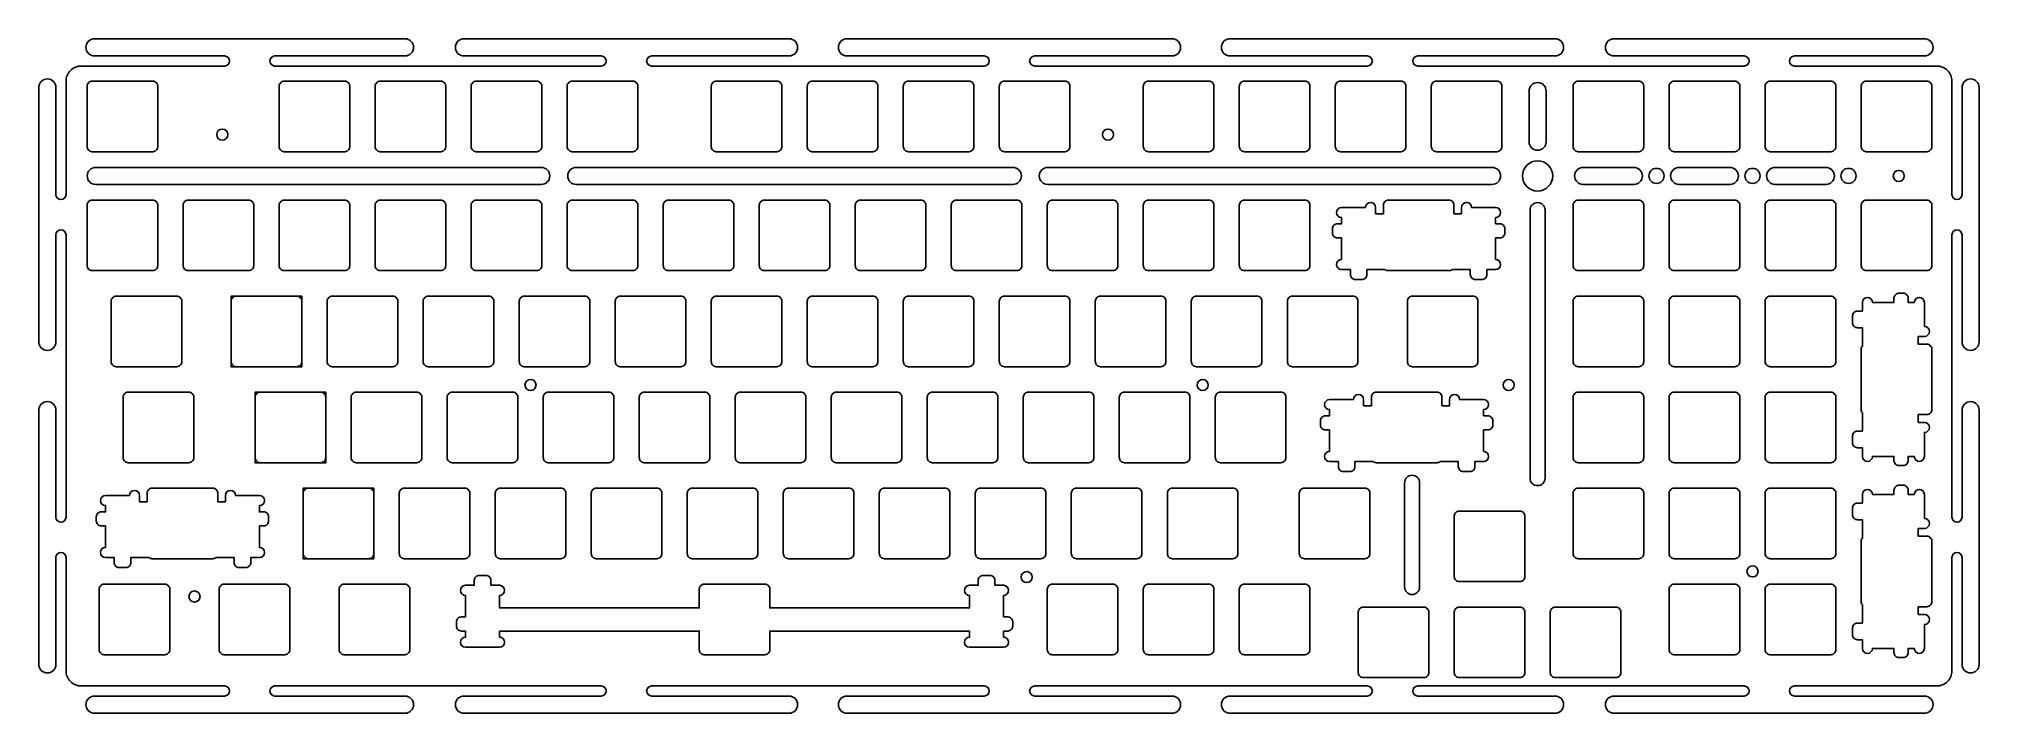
# Model space of a CAD drawing. Header units: millimetres. Extents: x 67 to 452, y 78 to 211.
import ezdxf

# ---------------------------------------------------------------- set-up
doc = ezdxf.new("R2010")
doc.units = ezdxf.units.MM

msp = doc.modelspace()

# ---------------------------------------------------------------- linework, layer by layer
for p, q in [((362.43, 201.08), (362.43, 191.03)), ((365.83, 201.08), (365.83, 191.03)), ((166.45, 185.95), (78.05, 185.95)), ((260.01, 185.95), (173.4, 185.95)), ((355.08, 185.95), (266.96, 185.95)), ((373.18, 185.95), (383.23, 185.95)), ((392.23, 185.95), (402.28, 185.95)), ((421.33, 185.95), (411.28, 185.95)), ((166.45, 182.55), (78.05, 182.55)), ((260.01, 182.55), (173.4, 182.55)), ((355.08, 182.55), (266.96, 182.55)), ((373.18, 182.55), (383.23, 182.55)), ((402.28, 182.55), (392.23, 182.55)), ((411.28, 182.55), (421.33, 182.55)), ((337.73, 102.7), (337.73, 123.35)), ((340.73, 102.7), (340.73, 123.35))]:
    msp.add_line(p, q)
for points in [[(103.6, 206.05, 1), (103.6, 208.05), (77.8, 208.05, -1), (77.8, 211.45), (139.4, 211.45, -1), (139.4, 208.05), (113.6, 208.05, 1), (113.6, 206.05), (178.35, 206.05, 1), (178.35, 208.05)], [(254.35, 208.05, -1), (254.35, 206.05), (188.35, 206.05, -1), (188.35, 208.05), (215.6, 208.05, 1), (215.6, 211.45), (151.1, 211.45, 1), (151.1, 208.05), (178.35, 208.05)], [(330.35, 208.05, -1), (330.35, 206.05), (264.35, 206.05, -1), (264.35, 208.05), (291.6, 208.05, 1), (291.6, 211.45), (227.1, 211.45, 1), (227.1, 208.05), (254.35, 208.05)], [(405.1, 208.05, -1), (405.1, 206.05), (340.35, 206.05, -1), (340.35, 208.05), (367.6, 208.05, 1), (367.6, 211.45), (303.1, 211.45, 1), (303.1, 208.05), (330.35, 208.05)], [(448.35, 151.33, 1), (451.75, 151.33), (451.75, 201.78, 1), (448.35, 201.78), (448.35, 180.55, -1), (446.35, 180.55), (446.35, 203.05, 0.414214), (443.35, 206.05), (415.1, 206.05, -1), (415.1, 208.05), (440.9, 208.05, 1), (440.9, 211.45), (379.3, 211.45, 1), (379.3, 208.05), (405.1, 208.05)], [(103.6, 206.05), (75.15, 206.05, 0.414214), (72.15, 203.05), (72.15, 180.55, -1), (70.15, 180.55), (70.15, 201.78, 1), (66.75, 201.78), (66.75, 151.33, 1), (70.15, 151.33), (70.15, 172.55, -1), (72.15, 172.55), (72.15, 116.55, -1), (70.15, 116.55)], [(448.35, 151.33), (448.35, 172.55, 1), (446.35, 172.55), (446.35, 116.55, 1), (448.35, 116.55), (448.35, 137.78, -1), (451.75, 137.78), (451.75, 87.33, -1), (448.35, 87.33), (448.35, 108.55, 1), (446.35, 108.55), (446.35, 86.05, -0.414214), (443.35, 83.05), (415.1, 83.05, 1), (415.1, 81.05), (440.9, 81.05)], [(70.15, 116.55), (70.15, 137.78, 1), (66.75, 137.78), (66.75, 87.33, 1), (70.15, 87.33), (70.15, 108.55, -1), (72.15, 108.55), (72.15, 86.05, 0.414214), (75.15, 83.05), (103.6, 83.05)], [(151.1, 81.05), (178.35, 81.05, 1), (178.35, 83.05), (113.6, 83.05, 1), (113.6, 81.05), (139.4, 81.05, -1), (139.4, 77.65), (77.8, 77.65, -1), (77.8, 81.05), (103.6, 81.05, 1), (103.6, 83.05)], [(151.1, 81.05, 1), (151.1, 77.65), (215.6, 77.65, 1), (215.6, 81.05), (188.35, 81.05, -1), (188.35, 83.05), (254.35, 83.05, -1), (254.35, 81.05), (227.1, 81.05)], [(227.1, 81.05, 1), (227.1, 77.65), (291.6, 77.65, 1), (291.6, 81.05), (264.35, 81.05, -1), (264.35, 83.05), (330.35, 83.05, -1), (330.35, 81.05), (303.1, 81.05, 1), (303.1, 77.65), (367.6, 77.65, 1), (367.6, 81.05)], [(440.9, 81.05, -1), (440.9, 77.65), (379.3, 77.65, -1), (379.3, 81.05), (405.1, 81.05, 1), (405.1, 83.05), (340.35, 83.05, 1), (340.35, 81.05), (367.6, 81.05)]]:
    msp.add_lwpolyline(points, format="xyb")
for points in [[(76.35, 202.05), (76.35, 190.05, 0.414214), (77.35, 189.05), (89.35, 189.05, 0.414214), (90.35, 190.05), (90.35, 202.05, 0.414214), (89.35, 203.05), (77.35, 203.05, 0.414214)], [(114.45, 202.05), (114.45, 190.05, 0.414214), (115.45, 189.05), (127.45, 189.05, 0.414214), (128.45, 190.05), (128.45, 202.05, 0.414214), (127.45, 203.05), (115.45, 203.05, 0.414214)], [(133.5, 202.05), (133.5, 190.05, 0.414214), (134.5, 189.05), (146.5, 189.05, 0.414214), (147.5, 190.05), (147.5, 202.05, 0.414214), (146.5, 203.05), (134.5, 203.05, 0.414214)], [(152.55, 202.05), (152.55, 190.05, 0.414214), (153.55, 189.05), (165.55, 189.05, 0.414214), (166.55, 190.05), (166.55, 202.05, 0.414214), (165.55, 203.05), (153.55, 203.05, 0.414214)], [(171.6, 202.05), (171.6, 190.05, 0.414214), (172.6, 189.05), (184.6, 189.05, 0.414214), (185.6, 190.05), (185.6, 202.05, 0.414214), (184.6, 203.05), (172.6, 203.05, 0.414214)], [(200.18, 202.05), (200.18, 190.05, 0.414214), (201.18, 189.05), (213.18, 189.05, 0.414214), (214.18, 190.05), (214.18, 202.05, 0.414214), (213.18, 203.05), (201.18, 203.05, 0.414214)], [(219.23, 202.05), (219.23, 190.05, 0.414214), (220.23, 189.05), (232.23, 189.05, 0.414214), (233.23, 190.05), (233.23, 202.05, 0.414214), (232.23, 203.05), (220.23, 203.05, 0.414214)], [(238.28, 202.05), (238.28, 190.05, 0.414214), (239.28, 189.05), (251.28, 189.05, 0.414214), (252.28, 190.05), (252.28, 202.05, 0.414214), (251.28, 203.05), (239.28, 203.05, 0.414214)], [(257.33, 202.05), (257.33, 190.05, 0.414214), (258.33, 189.05), (270.33, 189.05, 0.414214), (271.33, 190.05), (271.33, 202.05, 0.414214), (270.33, 203.05), (258.33, 203.05, 0.414214)], [(285.9, 202.05), (285.9, 190.05, 0.414214), (286.9, 189.05), (298.9, 189.05, 0.414214), (299.9, 190.05), (299.9, 202.05, 0.414214), (298.9, 203.05), (286.9, 203.05, 0.414214)], [(304.95, 202.05), (304.95, 190.05, 0.414214), (305.95, 189.05), (317.95, 189.05, 0.414214), (318.95, 190.05), (318.95, 202.05, 0.414214), (317.95, 203.05), (305.95, 203.05, 0.414214)], [(324, 202.05), (324, 190.05, 0.414214), (325, 189.05), (337, 189.05, 0.414214), (338, 190.05), (338, 202.05, 0.414214), (337, 203.05), (325, 203.05, 0.414214)], [(343.05, 202.05), (343.05, 190.05, 0.414214), (344.05, 189.05), (356.05, 189.05, 0.414214), (357.05, 190.05), (357.05, 202.05, 0.414214), (356.05, 203.05), (344.05, 203.05, 0.414214)], [(371.2, 202.05), (371.2, 190.05, 0.414214), (372.2, 189.05), (384.2, 189.05, 0.414214), (385.2, 190.05), (385.2, 202.05, 0.414214), (384.2, 203.05), (372.2, 203.05, 0.414214)], [(390.25, 202.05), (390.25, 190.05, 0.414214), (391.25, 189.05), (403.25, 189.05, 0.414214), (404.25, 190.05), (404.25, 202.05, 0.414214), (403.25, 203.05), (391.25, 203.05, 0.414214)], [(409.3, 202.05), (409.3, 190.05, 0.414214), (410.3, 189.05), (422.3, 189.05, 0.414214), (423.3, 190.05), (423.3, 202.05, 0.414214), (422.3, 203.05), (410.3, 203.05, 0.414214)], [(428.35, 202.05), (428.35, 190.05, 0.414214), (429.35, 189.05), (441.35, 189.05, 0.414214), (442.35, 190.05), (442.35, 202.05, 0.414214), (441.35, 203.05), (429.35, 203.05, 0.414214)], [(76.35, 178.45), (76.35, 166.45, 0.414214), (77.35, 165.45), (89.35, 165.45, 0.414214), (90.35, 166.45), (90.35, 178.45, 0.414214), (89.35, 179.45), (77.35, 179.45, 0.414214)], [(95.4, 178.45), (95.4, 166.45, 0.414214), (96.4, 165.45), (108.4, 165.45, 0.414214), (109.4, 166.45), (109.4, 178.45, 0.414214), (108.4, 179.45), (96.4, 179.45, 0.414214)], [(114.45, 178.45), (114.45, 166.45, 0.414214), (115.45, 165.45), (127.45, 165.45, 0.414214), (128.45, 166.45), (128.45, 178.45, 0.414214), (127.45, 179.45), (115.45, 179.45, 0.414214)], [(133.5, 178.45), (133.5, 166.45, 0.414214), (134.5, 165.45), (146.5, 165.45, 0.414214), (147.5, 166.45), (147.5, 178.45, 0.414214), (146.5, 179.45), (134.5, 179.45, 0.414214)], [(152.55, 178.45), (152.55, 166.45, 0.414214), (153.55, 165.45), (165.55, 165.45, 0.414214), (166.55, 166.45), (166.55, 178.45, 0.414214), (165.55, 179.45), (153.55, 179.45, 0.414214)], [(171.6, 178.45), (171.6, 166.45, 0.414214), (172.6, 165.45), (184.6, 165.45, 0.414214), (185.6, 166.45), (185.6, 178.45, 0.414214), (184.6, 179.45), (172.6, 179.45, 0.414214)], [(190.65, 178.45), (190.65, 166.45, 0.414214), (191.65, 165.45), (203.65, 165.45, 0.414214), (204.65, 166.45), (204.65, 178.45, 0.414214), (203.65, 179.45), (191.65, 179.45, 0.414214)], [(209.7, 178.45), (209.7, 166.45, 0.414214), (210.7, 165.45), (222.7, 165.45, 0.414214), (223.7, 166.45), (223.7, 178.45, 0.414214), (222.7, 179.45), (210.7, 179.45, 0.414214)], [(228.75, 178.45), (228.75, 166.45, 0.414214), (229.75, 165.45), (241.75, 165.45, 0.414214), (242.75, 166.45), (242.75, 178.45, 0.414214), (241.75, 179.45), (229.75, 179.45, 0.414214)], [(247.8, 178.45), (247.8, 166.45, 0.414214), (248.8, 165.45), (260.8, 165.45, 0.414214), (261.8, 166.45), (261.8, 178.45, 0.414214), (260.8, 179.45), (248.8, 179.45, 0.414214)], [(266.85, 178.45), (266.85, 166.45, 0.414214), (267.85, 165.45), (279.85, 165.45, 0.414214), (280.85, 166.45), (280.85, 178.45, 0.414214), (279.85, 179.45), (267.85, 179.45, 0.414214)], [(285.9, 178.45), (285.9, 166.45, 0.414214), (286.9, 165.45), (298.9, 165.45, 0.414214), (299.9, 166.45), (299.9, 178.45, 0.414214), (298.9, 179.45), (286.9, 179.45, 0.414214)], [(304.95, 178.45), (304.95, 166.45, 0.414214), (305.95, 165.45), (317.95, 165.45, 0.414214), (318.95, 166.45), (318.95, 178.45, 0.414214), (317.95, 179.45), (305.95, 179.45, 0.414214)], [(330, 177.98), (325.25, 177.98, 1), (325.25, 175.98), (325.25, 174.75), (324.43, 174.75, 0.414214), (323.43, 173.75), (323.43, 172.95, 0.414214), (324.43, 171.95), (325.25, 171.95), (325.25, 167.68, 1), (325.25, 165.68), (326.98, 165.68), (326.98, 164.7, 0.414214), (327.98, 163.7), (329.28, 163.7, 0.414214), (330.28, 164.7), (330.28, 165.68), (333.89, 165.68, 0.174331), (334.53, 165.45), (346.53, 165.45, 0.174331), (347.17, 165.68), (350.78, 165.68), (350.78, 164.7, 0.414214), (351.78, 163.7), (353.08, 163.7, 0.414214), (354.08, 164.7), (354.08, 165.68), (355.8, 165.68, 1), (355.8, 167.68), (355.8, 171.95), (356.63, 171.95, 0.414214), (357.63, 172.95), (357.63, 173.75, 0.414214), (356.63, 174.75), (355.8, 174.75), (355.8, 175.98, 1), (355.8, 177.98), (351.05, 177.98, 1), (349.05, 177.98), (349.05, 176.75), (347.53, 176.75), (347.53, 178.45, 0.414214), (346.53, 179.45), (334.53, 179.45, 0.414214), (333.53, 178.45), (333.53, 176.75), (332, 176.75), (332, 177.98, 1)], [(365.63, 177.45, 1), (362.63, 177.45), (362.63, 124.3, 1), (365.63, 124.3)], [(371.2, 178.45), (371.2, 166.45, 0.414214), (372.2, 165.45), (384.2, 165.45, 0.414214), (385.2, 166.45), (385.2, 178.45, 0.414214), (384.2, 179.45), (372.2, 179.45, 0.414214)], [(390.25, 178.45), (390.25, 166.45, 0.414214), (391.25, 165.45), (403.25, 165.45, 0.414214), (404.25, 166.45), (404.25, 178.45, 0.414214), (403.25, 179.45), (391.25, 179.45, 0.414214)], [(409.3, 178.45), (409.3, 166.45, 0.414214), (410.3, 165.45), (422.3, 165.45, 0.414214), (423.3, 166.45), (423.3, 178.45, 0.414214), (422.3, 179.45), (410.3, 179.45, 0.414214)], [(428.35, 178.45), (428.35, 166.45, 0.414214), (429.35, 165.45), (441.35, 165.45, 0.414214), (442.35, 166.45), (442.35, 178.45, 0.414214), (441.35, 179.45), (429.35, 179.45, 0.414214)], [(81.12, 159.4), (81.12, 147.4, 0.414214), (82.12, 146.4), (94.12, 146.4, 0.414214), (95.12, 147.4), (95.12, 159.4, 0.414214), (94.12, 160.4), (82.12, 160.4, 0.414214)], [(104.93, 159.4), (104.93, 147.4, 0.414214), (105.93, 146.4), (117.93, 146.4, 0.414214), (118.93, 147.4), (118.93, 159.4, 0.414214), (117.93, 160.4), (105.93, 160.4, 0.414214)], [(123.98, 159.4), (123.98, 147.4, 0.414214), (124.98, 146.4), (136.98, 146.4, 0.414214), (137.98, 147.4), (137.98, 159.4, 0.414214), (136.98, 160.4), (124.98, 160.4, 0.414214)], [(143.03, 159.4), (143.03, 147.4, 0.414214), (144.03, 146.4), (156.03, 146.4, 0.414214), (157.03, 147.4), (157.03, 159.4, 0.414214), (156.03, 160.4), (144.03, 160.4, 0.414214)], [(162.08, 159.4), (162.08, 147.4, 0.414214), (163.08, 146.4), (175.08, 146.4, 0.414214), (176.08, 147.4), (176.08, 159.4, 0.414214), (175.08, 160.4), (163.08, 160.4, 0.414214)], [(181.13, 159.4), (181.13, 147.4, 0.414214), (182.13, 146.4), (194.13, 146.4, 0.414214), (195.13, 147.4), (195.13, 159.4, 0.414214), (194.13, 160.4), (182.13, 160.4, 0.414214)], [(200.18, 159.4), (200.18, 147.4, 0.414214), (201.18, 146.4), (213.18, 146.4, 0.414214), (214.18, 147.4), (214.18, 159.4, 0.414214), (213.18, 160.4), (201.18, 160.4, 0.414214)], [(219.23, 159.4), (219.23, 147.4, 0.414214), (220.23, 146.4), (232.23, 146.4, 0.414214), (233.23, 147.4), (233.23, 159.4, 0.414214), (232.23, 160.4), (220.23, 160.4, 0.414214)], [(238.28, 159.4), (238.28, 147.4, 0.414214), (239.28, 146.4), (251.28, 146.4, 0.414214), (252.28, 147.4), (252.28, 159.4, 0.414214), (251.28, 160.4), (239.28, 160.4, 0.414214)], [(257.33, 159.4), (257.33, 147.4, 0.414214), (258.33, 146.4), (270.33, 146.4, 0.414214), (271.33, 147.4), (271.33, 159.4, 0.414214), (270.33, 160.4), (258.33, 160.4, 0.414214)], [(276.38, 159.4), (276.38, 147.4, 0.414214), (277.38, 146.4), (289.38, 146.4, 0.414214), (290.38, 147.4), (290.38, 159.4, 0.414214), (289.38, 160.4), (277.38, 160.4, 0.414214)], [(295.43, 159.4), (295.43, 147.4, 0.414214), (296.43, 146.4), (308.43, 146.4, 0.414214), (309.43, 147.4), (309.43, 159.4, 0.414214), (308.43, 160.4), (296.43, 160.4, 0.414214)], [(314.48, 159.4), (314.48, 147.4, 0.414214), (315.48, 146.4), (327.48, 146.4, 0.414214), (328.48, 147.4), (328.48, 159.4, 0.414214), (327.48, 160.4), (315.48, 160.4, 0.414214)], [(338.29, 159.4), (338.29, 147.4, 0.414214), (339.29, 146.4), (351.29, 146.4, 0.414214), (352.29, 147.4), (352.29, 159.4, 0.414214), (351.29, 160.4), (339.29, 160.4, 0.414214)], [(371.2, 159.4), (371.2, 147.4, 0.414214), (372.2, 146.4), (384.2, 146.4, 0.414214), (385.2, 147.4), (385.2, 159.4, 0.414214), (384.2, 160.4), (372.2, 160.4, 0.414214)], [(390.25, 159.4), (390.25, 147.4, 0.414214), (391.25, 146.4), (403.25, 146.4, 0.414214), (404.25, 147.4), (404.25, 159.4, 0.414214), (403.25, 160.4), (391.25, 160.4, 0.414214)], [(409.3, 159.4), (409.3, 147.4, 0.414214), (410.3, 146.4), (422.3, 146.4, 0.414214), (423.3, 147.4), (423.3, 159.4, 0.414214), (422.3, 160.4), (410.3, 160.4, 0.414214)], [(440.88, 154.4), (440.88, 159.15, 1), (438.88, 159.15), (437.66, 159.15), (437.66, 159.98, 0.414214), (436.66, 160.98), (435.85, 160.98, 0.414214), (434.85, 159.98), (434.85, 159.15), (430.58, 159.15, 1), (428.58, 159.15), (428.58, 157.43), (427.61, 157.43, 0.414214), (426.61, 156.43), (426.61, 155.13, 0.414214), (427.61, 154.13), (428.58, 154.13), (428.58, 150.51, 0.174331), (428.35, 149.88), (428.35, 137.88, 0.174331), (428.58, 137.24), (428.58, 133.63), (427.61, 133.63, 0.414214), (426.61, 132.63), (426.61, 131.33, 0.414214), (427.61, 130.33), (428.58, 130.33), (428.58, 128.6, 1), (430.58, 128.6), (434.85, 128.6), (434.85, 127.78, 0.414214), (435.85, 126.78), (436.66, 126.78, 0.414214), (437.66, 127.78), (437.66, 128.6), (438.88, 128.6, 1), (440.88, 128.6), (440.88, 133.35, 1), (440.88, 135.35), (439.66, 135.35), (439.66, 136.88), (441.35, 136.88, 0.414214), (442.35, 137.88), (442.35, 149.88, 0.414214), (441.35, 150.88), (439.66, 150.88), (439.66, 152.4), (440.88, 152.4, 1)], [(83.5, 128.35, 0.414214), (84.5, 127.35), (96.5, 127.35, 0.414214), (97.5, 128.35), (97.5, 140.35, 0.414214), (96.5, 141.35), (84.5, 141.35, 0.414214), (83.5, 140.35)], [(109.69, 140.35), (109.69, 128.35, 0.414214), (110.69, 127.35), (122.69, 127.35, 0.414214), (123.69, 128.35), (123.69, 140.35, 0.414214), (122.69, 141.35), (110.69, 141.35, 0.414214)], [(128.74, 140.35), (128.74, 128.35, 0.414214), (129.74, 127.35), (141.74, 127.35, 0.414214), (142.74, 128.35), (142.74, 140.35, 0.414214), (141.74, 141.35), (129.74, 141.35, 0.414214)], [(147.79, 140.35), (147.79, 128.35, 0.414214), (148.79, 127.35), (160.79, 127.35, 0.414214), (161.79, 128.35), (161.79, 140.35, 0.414214), (160.79, 141.35), (148.79, 141.35, 0.414214)], [(166.84, 140.35), (166.84, 128.35, 0.414214), (167.84, 127.35), (179.84, 127.35, 0.414214), (180.84, 128.35), (180.84, 140.35, 0.414214), (179.84, 141.35), (167.84, 141.35, 0.414214)], [(185.89, 140.35), (185.89, 128.35, 0.414214), (186.89, 127.35), (198.89, 127.35, 0.414214), (199.89, 128.35), (199.89, 140.35, 0.414214), (198.89, 141.35), (186.89, 141.35, 0.414214)], [(204.94, 140.35), (204.94, 128.35, 0.414214), (205.94, 127.35), (217.94, 127.35, 0.414214), (218.94, 128.35), (218.94, 140.35, 0.414214), (217.94, 141.35), (205.94, 141.35, 0.414214)], [(223.99, 140.35), (223.99, 128.35, 0.414214), (224.99, 127.35), (236.99, 127.35, 0.414214), (237.99, 128.35), (237.99, 140.35, 0.414214), (236.99, 141.35), (224.99, 141.35, 0.414214)], [(243.04, 140.35), (243.04, 128.35, 0.414214), (244.04, 127.35), (256.04, 127.35, 0.414214), (257.04, 128.35), (257.04, 140.35, 0.414214), (256.04, 141.35), (244.04, 141.35, 0.414214)], [(262.09, 140.35), (262.09, 128.35, 0.414214), (263.09, 127.35), (275.09, 127.35, 0.414214), (276.09, 128.35), (276.09, 140.35, 0.414214), (275.09, 141.35), (263.09, 141.35, 0.414214)], [(281.14, 140.35), (281.14, 128.35, 0.414214), (282.14, 127.35), (294.14, 127.35, 0.414214), (295.14, 128.35), (295.14, 140.35, 0.414214), (294.14, 141.35), (282.14, 141.35, 0.414214)], [(300.19, 140.35), (300.19, 128.35, 0.414214), (301.19, 127.35), (313.19, 127.35, 0.414214), (314.19, 128.35), (314.19, 140.35, 0.414214), (313.19, 141.35), (301.19, 141.35, 0.414214)], [(327.62, 139.88), (322.87, 139.88, 1), (322.87, 137.88), (322.87, 136.65), (322.05, 136.65, 0.414214), (321.05, 135.65), (321.05, 134.85, 0.414214), (322.05, 133.85), (322.87, 133.85), (322.87, 129.58, 1), (322.87, 127.58), (324.6, 127.58), (324.6, 126.6, 0.414214), (325.6, 125.6), (326.9, 125.6, 0.414214), (327.9, 126.6), (327.9, 127.58), (331.51, 127.58, 0.174331), (332.15, 127.35), (344.15, 127.35, 0.174331), (344.78, 127.58), (348.4, 127.58), (348.4, 126.6, 0.414214), (349.4, 125.6), (350.7, 125.6, 0.414214), (351.7, 126.6), (351.7, 127.58), (353.42, 127.58, 1), (353.42, 129.58), (353.42, 133.85), (354.25, 133.85, 0.414214), (355.25, 134.85), (355.25, 135.65, 0.414214), (354.25, 136.65), (353.42, 136.65), (353.42, 137.88, 1), (353.42, 139.88), (348.67, 139.88, 1), (346.67, 139.88), (346.67, 138.65), (345.15, 138.65), (345.15, 140.35, 0.414214), (344.15, 141.35), (332.15, 141.35, 0.414214), (331.15, 140.35), (331.15, 138.65), (329.62, 138.65), (329.62, 139.88, 1)], [(371.2, 140.35), (371.2, 128.35, 0.414214), (372.2, 127.35), (384.2, 127.35, 0.414214), (385.2, 128.35), (385.2, 140.35, 0.414214), (384.2, 141.35), (372.2, 141.35, 0.414214)], [(390.25, 140.35), (390.25, 128.35, 0.414214), (391.25, 127.35), (403.25, 127.35, 0.414214), (404.25, 128.35), (404.25, 140.35, 0.414214), (403.25, 141.35), (391.25, 141.35, 0.414214)], [(409.3, 140.35), (409.3, 128.35, 0.414214), (410.3, 127.35), (422.3, 127.35, 0.414214), (423.3, 128.35), (423.3, 140.35, 0.414214), (422.3, 141.35), (410.3, 141.35, 0.414214)], [(84.73, 120.83), (79.99, 120.83, 1), (79.99, 118.83), (79.99, 117.6), (79.16, 117.6, 0.414214), (78.16, 116.6), (78.16, 115.8, 0.414214), (79.16, 114.8), (79.99, 114.8), (79.99, 110.53, 1), (79.99, 108.53), (81.71, 108.53), (81.71, 107.55, 0.414214), (82.71, 106.55), (84.01, 106.55, 0.414214), (85.01, 107.55), (85.01, 108.53), (88.62, 108.53, 0.174331), (89.26, 108.3), (101.26, 108.3, 0.174331), (101.9, 108.53), (105.51, 108.53), (105.51, 107.55, 0.414214), (106.51, 106.55), (107.81, 106.55, 0.414214), (108.81, 107.55), (108.81, 108.53), (110.53, 108.53, 1), (110.53, 110.53), (110.53, 114.8), (111.36, 114.8, 0.414214), (112.36, 115.8), (112.36, 116.6, 0.414214), (111.36, 117.6), (110.53, 117.6), (110.53, 118.83, 1), (110.53, 120.83), (105.79, 120.83, 1), (103.79, 120.83), (103.79, 119.6), (102.26, 119.6), (102.26, 121.3, 0.414214), (101.26, 122.3), (89.26, 122.3, 0.414214), (88.26, 121.3), (88.26, 119.6), (86.73, 119.6), (86.73, 120.83, 1)], [(119.22, 121.3), (119.22, 109.3, 0.414214), (120.22, 108.3), (132.22, 108.3, 0.414214), (133.22, 109.3), (133.22, 121.3, 0.414214), (132.22, 122.3), (120.22, 122.3, 0.414214)], [(138.27, 121.3), (138.27, 109.3, 0.414214), (139.27, 108.3), (151.27, 108.3, 0.414214), (152.27, 109.3), (152.27, 121.3, 0.414214), (151.27, 122.3), (139.27, 122.3, 0.414214)], [(157.32, 121.3), (157.32, 109.3, 0.414214), (158.32, 108.3), (170.32, 108.3, 0.414214), (171.32, 109.3), (171.32, 121.3, 0.414214), (170.32, 122.3), (158.32, 122.3, 0.414214)], [(176.37, 121.3), (176.37, 109.3, 0.414214), (177.37, 108.3), (189.37, 108.3, 0.414214), (190.37, 109.3), (190.37, 121.3, 0.414214), (189.37, 122.3), (177.37, 122.3, 0.414214)], [(195.42, 121.3), (195.42, 109.3, 0.414214), (196.42, 108.3), (208.42, 108.3, 0.414214), (209.42, 109.3), (209.42, 121.3, 0.414214), (208.42, 122.3), (196.42, 122.3, 0.414214)], [(214.47, 121.3), (214.47, 109.3, 0.414214), (215.47, 108.3), (227.47, 108.3, 0.414214), (228.47, 109.3), (228.47, 121.3, 0.414214), (227.47, 122.3), (215.47, 122.3, 0.414214)], [(233.52, 121.3), (233.52, 109.3, 0.414214), (234.52, 108.3), (246.52, 108.3, 0.414214), (247.52, 109.3), (247.52, 121.3, 0.414214), (246.52, 122.3), (234.52, 122.3, 0.414214)], [(252.57, 121.3), (252.57, 109.3, 0.414214), (253.57, 108.3), (265.57, 108.3, 0.414214), (266.57, 109.3), (266.57, 121.3, 0.414214), (265.57, 122.3), (253.57, 122.3, 0.414214)], [(271.62, 121.3), (271.62, 109.3, 0.414214), (272.62, 108.3), (284.62, 108.3, 0.414214), (285.62, 109.3), (285.62, 121.3, 0.414214), (284.62, 122.3), (272.62, 122.3, 0.414214)], [(290.67, 121.3), (290.67, 109.3, 0.414214), (291.67, 108.3), (303.67, 108.3, 0.414214), (304.67, 109.3), (304.67, 121.3, 0.414214), (303.67, 122.3), (291.67, 122.3, 0.414214)], [(316.86, 121.3), (316.86, 109.3, 0.414214), (317.86, 108.3), (329.86, 108.3, 0.414214), (330.86, 109.3), (330.86, 121.3, 0.414214), (329.86, 122.3), (317.86, 122.3, 0.414214)], [(371.2, 121.3), (371.2, 109.3, 0.414214), (372.2, 108.3), (384.2, 108.3, 0.414214), (385.2, 109.3), (385.2, 121.3, 0.414214), (384.2, 122.3), (372.2, 122.3, 0.414214)], [(390.25, 121.3), (390.25, 109.3, 0.414214), (391.25, 108.3), (403.25, 108.3, 0.414214), (404.25, 109.3), (404.25, 121.3, 0.414214), (403.25, 122.3), (391.25, 122.3, 0.414214)], [(409.3, 121.3), (409.3, 109.3, 0.414214), (410.3, 108.3), (422.3, 108.3, 0.414214), (423.3, 109.3), (423.3, 121.3, 0.414214), (422.3, 122.3), (410.3, 122.3, 0.414214)], [(440.88, 116.3), (440.88, 121.05, 1), (438.88, 121.05), (437.66, 121.05), (437.66, 121.88, 0.414214), (436.66, 122.88), (435.85, 122.88, 0.414214), (434.85, 121.88), (434.85, 121.05), (430.58, 121.05, 1), (428.58, 121.05), (428.58, 119.33), (427.61, 119.33, 0.414214), (426.61, 118.33), (426.61, 117.03, 0.414214), (427.61, 116.03), (428.58, 116.03), (428.58, 112.41, 0.174331), (428.35, 111.78), (428.35, 99.78, 0.174331), (428.58, 99.14), (428.58, 95.53), (427.61, 95.53, 0.414214), (426.61, 94.53), (426.61, 93.23, 0.414214), (427.61, 92.23), (428.58, 92.23), (428.58, 90.5, 1), (430.58, 90.5), (434.85, 90.5), (434.85, 89.68, 0.414214), (435.85, 88.68), (436.66, 88.68, 0.414214), (437.66, 89.68), (437.66, 90.5), (438.88, 90.5, 1), (440.88, 90.5), (440.88, 95.25, 1), (440.88, 97.25), (439.66, 97.25), (439.66, 98.78), (441.35, 98.78, 0.414214), (442.35, 99.78), (442.35, 111.78, 0.414214), (441.35, 112.78), (439.66, 112.78), (439.66, 114.3), (440.88, 114.3, 1)], [(347.6, 116.75), (347.6, 104.75, 0.414214), (348.6, 103.75), (360.6, 103.75, 0.414214), (361.6, 104.75), (361.6, 116.75, 0.414214), (360.6, 117.75), (348.6, 117.75, 0.414214)], [(198.8, 89.25), (210.8, 89.25, 0.414214), (211.8, 90.25), (211.8, 93.95), (251.42, 93.95), (251.42, 92.72, 1), (251.42, 90.72), (258.17, 90.72, 1), (258.17, 92.72), (258.17, 93.95), (259, 93.95, 0.414214), (260, 94.95), (260, 95.75, 0.414214), (259, 96.75), (258.17, 96.75), (258.17, 101.02, 1), (258.17, 103.02), (256.45, 103.02), (256.45, 104, 0.414214), (255.45, 105), (254.15, 105, 0.414214), (253.15, 104), (253.15, 103.02), (251.42, 103.02, 1), (251.42, 101.02), (251.42, 98.55), (211.8, 98.55), (211.8, 102.25, 0.414214), (210.8, 103.25), (198.8, 103.25, 0.414214), (197.8, 102.25), (197.8, 98.55), (158.17, 98.55), (158.17, 101.02, 1), (158.17, 103.02), (156.45, 103.02), (156.45, 104, 0.414214), (155.45, 105), (154.15, 105, 0.414214), (153.15, 104), (153.15, 103.02), (151.42, 103.02, 1), (151.42, 101.02), (151.42, 96.75), (150.6, 96.75, 0.414214), (149.6, 95.75), (149.6, 94.95, 0.414214), (150.6, 93.95), (151.42, 93.95), (151.42, 92.72, 1), (151.42, 90.72), (158.17, 90.72, 1), (158.17, 92.72), (158.17, 93.95), (197.8, 93.95), (197.8, 90.25, 0.414214)], [(78.74, 102.25), (78.74, 90.25, 0.414214), (79.74, 89.25), (91.74, 89.25, 0.414214), (92.74, 90.25), (92.74, 102.25, 0.414214), (91.74, 103.25), (79.74, 103.25, 0.414214)], [(102.55, 102.25), (102.55, 90.25, 0.414214), (103.55, 89.25), (115.55, 89.25, 0.414214), (116.55, 90.25), (116.55, 102.25, 0.414214), (115.55, 103.25), (103.55, 103.25, 0.414214)], [(126.36, 102.25), (126.36, 90.25, 0.414214), (127.36, 89.25), (139.36, 89.25, 0.414214), (140.36, 90.25), (140.36, 102.25, 0.414214), (139.36, 103.25), (127.36, 103.25, 0.414214)], [(266.85, 102.25), (266.85, 90.25, 0.414214), (267.85, 89.25), (279.85, 89.25, 0.414214), (280.85, 90.25), (280.85, 102.25, 0.414214), (279.85, 103.25), (267.85, 103.25, 0.414214)], [(285.9, 102.25), (285.9, 90.25, 0.414214), (286.9, 89.25), (298.9, 89.25, 0.414214), (299.9, 90.25), (299.9, 102.25, 0.414214), (298.9, 103.25), (286.9, 103.25, 0.414214)], [(304.95, 102.25), (304.95, 90.25, 0.414214), (305.95, 89.25), (317.95, 89.25, 0.414214), (318.95, 90.25), (318.95, 102.25, 0.414214), (317.95, 103.25), (305.95, 103.25, 0.414214)], [(390.25, 102.25), (390.25, 90.25, 0.414214), (391.25, 89.25), (403.25, 89.25, 0.414214), (404.25, 90.25), (404.25, 102.25, 0.414214), (403.25, 103.25), (391.25, 103.25, 0.414214)], [(409.3, 102.25), (409.3, 90.25, 0.414214), (410.3, 89.25), (422.3, 89.25, 0.414214), (423.3, 90.25), (423.3, 102.25, 0.414214), (422.3, 103.25), (410.3, 103.25, 0.414214)], [(328.55, 97.7), (328.55, 85.7, 0.414214), (329.55, 84.7), (341.55, 84.7, 0.414214), (342.55, 85.7), (342.55, 97.7, 0.414214), (341.55, 98.7), (329.55, 98.7, 0.414214)], [(347.6, 97.7), (347.6, 85.7, 0.414214), (348.6, 84.7), (360.6, 84.7, 0.414214), (361.6, 85.7), (361.6, 97.7, 0.414214), (360.6, 98.7), (348.6, 98.7, 0.414214)], [(366.65, 97.7), (366.65, 85.7, 0.414214), (367.65, 84.7), (379.65, 84.7, 0.414214), (380.65, 85.7), (380.65, 97.7, 0.414214), (379.65, 98.7), (367.65, 98.7, 0.414214)]]:
    msp.add_lwpolyline(points, format="xyb", close=True)
for points in [[(118.93, 160.4), (118.93, 146.4), (104.93, 146.4), (104.93, 160.4)], [(123.69, 141.35), (123.69, 127.35), (109.69, 127.35), (109.69, 141.35)], [(133.22, 122.3), (133.22, 108.3), (119.22, 108.3), (119.22, 122.3)]]:
    msp.add_lwpolyline(points, close=True)
for centre, radius in [((103.15, 192.45), 1.1), ((278.9, 192.45), 1.1), ((364.13, 184.25), 3), ((387.73, 184.25), 1.5), ((406.78, 184.25), 1.5), ((425.83, 184.25), 1.5), ((435.8, 184.25), 1.1), ((164.32, 142.75), 1.1), ((297.67, 142.75), 1.1), ((358.4, 142.75), 1.1), ((262.77, 104.65), 1.1), ((406.78, 105.78), 1.1), ((97.64, 100.8), 1.1)]:
    msp.add_circle(centre, radius)
for centre, radius, start, end in [((364.13, 201.08), 1.7, 0, 180), ((364.13, 191.03), 1.7, 180, 0), ((78.05, 184.25), 1.7, 90, 270), ((166.45, 184.25), 1.7, 270, 90), ((173.4, 184.25), 1.7, 90, 270), ((260.01, 184.25), 1.7, 270, 90), ((266.96, 184.25), 1.7, 90, 270), ((355.08, 184.25), 1.7, 270, 90), ((373.18, 184.25), 1.7, 90, 270), ((383.23, 184.25), 1.7, 270, 90), ((392.23, 184.25), 1.7, 90, 270), ((402.28, 184.25), 1.7, 270, 90), ((411.28, 184.25), 1.7, 90, 270), ((421.33, 184.25), 1.7, 270, 90), ((339.23, 123.35), 1.5, 0, 180), ((339.23, 102.7), 1.5, 180, 0)]:
    msp.add_arc(centre, radius, start, end)

doc.saveas('drawing.dxf')
